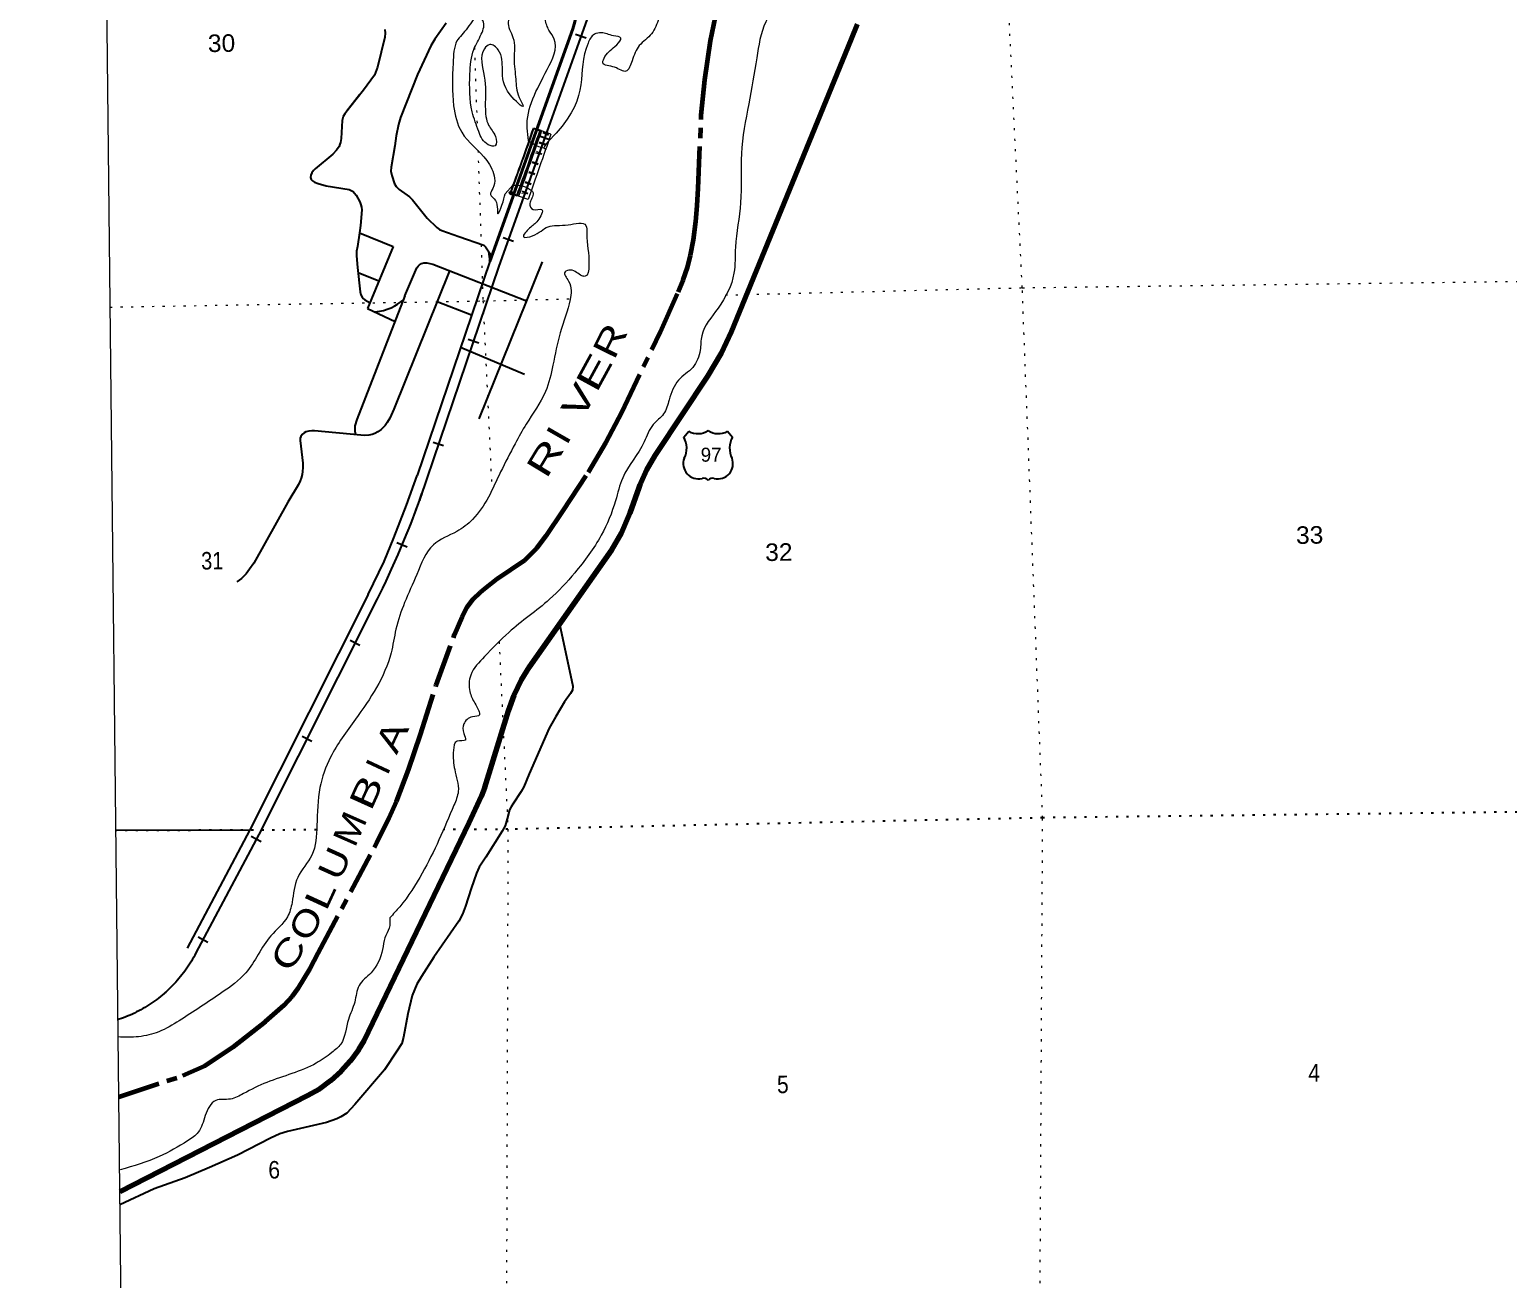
# Model space of a CAD drawing. Header units: feet. Extents: x 246606 to 497223, y 1368 to 189004.
# Drawn here: x 246606 to 261375, y 102083 to 114560 of the extents above; entities that cross this region are included whole.
import ezdxf
from ezdxf.enums import TextEntityAlignment as Align

# ---------------------------------------------------------------- set-up
doc = ezdxf.new("R2010")
doc.units = ezdxf.units.FT
doc.header["$LTSCALE"] = 70
doc.header["$PDMODE"] = 32
doc.header["$PDSIZE"] = 35
doc.linetypes.add('DOTTED', pattern=[1.5, 0.3, -1.2])
doc.linetypes.add('LONG_DASH_SHORT_DASH', pattern=[9.9, 6, -1.2, 1.5, -1.2])
for name, color, linetype, lineweight in [('11', 7, 'LONG_DASH_SHORT_DASH', 60), ('16', 7, 'Continuous', 25), ('20', 7, 'Continuous', 70), ('26', 7, 'Continuous', 40), ('29', 7, 'Continuous', 25), ('34', 7, 'Continuous', 25), ('39', 7, 'Continuous', 13), ('4', 7, 'Continuous', 13), ('6', 7, 'DOTTED', 25), ('61', 7, 'Continuous', 13), ('7', 7, 'DOTTED', 13)]:
    doc.layers.add(name, color=color, linetype=linetype, lineweight=lineweight)
doc.layers.add('41', color=7, linetype='Continuous')

msp = doc.modelspace()

# ---------------------------------------------------------------- linework, layer by layer
at = {"layer": '11'}
for points in [[(253410.66, 114446.57), (253494.73, 114848.41)], [(247499.03, 103896.13), (248137.74, 104108.78), (248358.44, 104207.9), (248640.97, 104397.95), (248964.11, 104649.74), (249150.78, 104811.99), (249234.47, 104903.09), (249288.42, 104974.94), (249409.97, 105178.96), (249491.01, 105331.75), (250075.25, 106433.29), (250201.2, 106683.58), (250273.42, 106848.42), (250394.22, 107164.31), (250511.8, 107516.1), (250669.78, 108009.04), (250852.98, 108515.07), (250929.56, 108693.29), (250979.42, 108789.87), (251039.37, 108869.58), (251112.61, 108938.68), (251170.12, 108986.59), (251280.76, 109071.82), (251554.86, 109259.31), (251674.1, 109378.79), (251767.82, 109501.39), (251937.79, 109753.74), (252191.07, 110139.74), (252369.66, 110437.34), (252524.82, 110735.53), (252910.12, 111539.99), (253088.83, 111939.16), (253137.99, 112058.8), (253180.06, 112184.11), (253212.42, 112306.45), (253241.35, 112460.05), (253264.21, 112643.45), (253277.93, 112801.12), (253288.23, 112970.85), (253319.58, 113705.92), (253353.67, 114057.73), (253410.66, 114446.57)]]:
    msp.add_lwpolyline(points, dxfattribs=at)
at = {"layer": '16'}
for p, q in [((253144.34, 110488.42), (253195.65, 110547.18)), ((253387.41, 110553.15), (253387.13, 110552.95)), ((253579.5, 110547.27), (253630.89, 110488.42))]:
    msp.add_line(p, q, dxfattribs=at)
for centre, radius, start, end in [((252951.36, 110377.79), 222.05, 332.97043, 29.75871), ((253286.73, 110704.84), 182.07, 239.97227, 303.45418), ((253488.51, 110704.34), 181.52, 236.33975, 300.08743), ((253488.5, 110704.84), 182.07, 236.54582, 236.59441), ((253823.86, 110377.79), 222.05, 150.24129, 207.02957), ((253290.55, 110222.89), 151.42, 159.09177, 283.81923), ((253484.67, 110222.89), 151.42, 256.18077, 20.90823)]:
    msp.add_arc(centre, radius, start, end, dxfattribs=at)
for centre, major_axis, start_param, end_param in [((253345.89, 110024.07), (-19.56, 51.67), 4.95877769, 6.28318531), ((253429.34, 110024.07), (19.56, 51.67), 0, 1.32637542)]:
    msp.add_ellipse(centre, major_axis=major_axis, ratio=0.929097, start_param=start_param, end_param=end_param, dxfattribs=at)
at = {"layer": '20'}
msp.add_lwpolyline([(247510.36, 102952.38), (249385.54, 103909.16), (249505.88, 103978.57), (249618.31, 104060.18), (249721.58, 104153.1), (249814.58, 104256.3), (249896.29, 104368.66), (249949.51, 104458.01), (250999.89, 106636.29), (251122.48, 106899.98), (251156.47, 106988.74), (251393.25, 107752.05), (251450.08, 107911.07), (251523.21, 108063.27), (251602.31, 108193.02), (252424.84, 109360.84), (252520.58, 109529.42), (252598.18, 109707.08), (252607.68, 109732.94), (252696.87, 109984.94), (252707.53, 110013.96), (252716.99, 110034.94), (252774.03, 110161.46), (252857.8, 110305.01), (252870.26, 110323.71), (253384.44, 111097.76), (253521.03, 111328.08), (253620.17, 111540.25), (254817.77, 114456.31), (254879.42, 114613.48)], dxfattribs=at)
at = {"layer": '26'}
for points in [[(251441.36, 112909.49), (251687.07, 113591.35), (252036.16, 114569.06), (252056.02, 114638.81), (252068.47, 114710.26), (252073.15, 114772.02), (252080.11, 114970.29), (252103.18, 115129.81), (252121.68, 115240.45), (252151.64, 115348.54), (252170.68, 115400.9), (252503.7, 116300.1), (252514.08, 116329.09), (252521.37, 116359), (252525.49, 116389.52), (252526.41, 116420.29), (252524.1, 116450.99), (252518.59, 116481.29), (252509.95, 116510.84), (252498.26, 116539.33), (252483.66, 116566.43), (252472.9, 116582.87)], [(251205.09, 112241.42), (251434.7, 112884.49), (251441.36, 112909.49)]]:
    msp.add_lwpolyline(points, dxfattribs=at)
at = {"layer": '29'}
for p, q in [((249904.62, 113908), (249773.02, 113741.09)), ((249904.22, 112527.91), (250238.81, 112391.65)), ((250238.81, 112391.65), (249984.48, 111773.26)), ((249890.34, 112134.51), (250097.65, 112048.58)), ((250802.68, 112150.91), (250246.67, 110767.96)), ((250356.91, 111898.77), (250476.42, 112179.84)), ((251728.21, 112238.25), (251097.05, 110670)), ((250356.91, 111898.77), (249876.7, 110664.47)), ((250680.15, 111842), (251023.49, 111709.27)), ((249984.48, 111773.26), (250259.38, 111643.32)), ((250913.59, 111386.28), (251551.83, 111117.52)), ((248804.04, 106563.03), (247465.2, 106557.27))]:
    msp.add_line(p, q, dxfattribs=at)
for points in [[(250770.2, 114625.33), (250656.32, 114463.58), (250615.9, 114397.41), (250483.64, 114110.67), (250314.66, 113680.57), (250292.61, 113610.71), (250268.74, 113498.6), (250255.87, 113397.49), (250219.14, 113186.12), (250218.23, 113144.77), (250226.48, 113103.4), (250254.97, 113019.78), (250271.5, 112992.21), (250299.96, 112963.7), (250402.82, 112890.18), (250433.14, 112859.87), (250579.16, 112676.96), (250676.53, 112583.24), (250702.25, 112563.02), (250726.11, 112551.97), (250895.1, 112493.15), (251144.92, 112404.92), (251161.47, 112390.24), (251181.66, 112360.81), (251224.67, 112296.25)], [(250155.93, 114561.98), (250161.47, 114525.24), (250155.93, 114484.78), (250082.45, 114183.34), (250065.04, 114130.99), (250053.07, 114106.14), (249944.18, 113954.27)], [(249944.18, 113954.27), (249802.39, 113779.94), (249758.31, 113719.29), (249741.78, 113691.73), (249730.75, 113651.28), (249721.57, 113471.15), (249712.85, 113430.27), (249708.71, 113414.17), (249699.53, 113392.12), (249674.28, 113353.99), (249637.07, 113314.92), (249460.74, 113169.71), (249442.84, 113150.88), (249427.68, 113127.44), (249417.12, 113104.01), (249414.82, 113081.48), (249420.8, 113062.66), (249433.19, 113048.4), (249452.94, 113035.09), (249491.96, 113020.83), (249570.95, 113000.61), (249798.72, 112963.85), (249821.68, 112953.76), (249839.13, 112941.79), (249853.83, 112926.19), (249870.35, 112905.03), (249905.72, 112839.34), (249918.11, 112809.45), (249922.25, 112786.96), (249925.46, 112757.99), (249914.44, 112603.59), (249904.22, 112527.91)], [(249904.22, 112527.91), (249882.3, 112391.33), (249874.95, 112347.21), (249874.03, 112330.67), (249874.03, 112298.5), (249884.14, 112181.79), (249909.85, 111941), (249917.2, 111911.59), (249930.98, 111885.86), (249941.08, 111872.99), (249956.69, 111859.21), (250009.96, 111831.64)], [(251193.38, 112343.21), (251205.09, 112241.42), (250480.04, 110105.72)], [(250476.42, 112179.84), (250488.68, 112197.21), (250504.06, 112211.22), (250523.58, 112222.02), (250545.39, 112228.68), (250562.61, 112230.29), (250578, 112229.15)], [(250578, 112229.15), (250605.78, 112223.86), (250636.61, 112215.32), (251573.68, 111849.87)], [(250053.58, 111740.2), (250106.84, 111746.64), (250143.58, 111754.91), (250191.34, 111770.53), (250218.89, 111781.56), (250256.55, 111799.94), (250283.18, 111816.48), (250340.12, 111856.92)], [(250246.67, 110767.96), (250207.64, 110677.57), (250181.47, 110633), (250159.89, 110605.88), (250119.47, 110563.61), (250086.87, 110541.1), (250057.02, 110525.01), (250031.77, 110515.36), (249995.95, 110508.01), (249954.62, 110505.25), (249917.42, 110506.63), (249452.69, 110550.74), (249426.06, 110550.74), (249397.58, 110547.07), (249366.36, 110539.71), (249351.66, 110532.36), (249331.46, 110515.82), (249316.76, 110495.6), (249311.25, 110478.14), (249311.25, 110455.16), (249336.97, 110227.24), (249337.43, 110184.5), (249335.13, 110146.36), (249330.08, 110115.58), (249320.43, 110078.35), (249310.79, 110051.24), (249292.88, 110014.02), (249189.06, 109837.41)], [(249876.7, 110664.47), (249858.18, 110601.75), (249856.35, 110578.78), (249858.18, 110549.37), (249864.95, 110511.61)], [(249990.63, 108917.45), (250149.35, 109245.25), (250246.71, 109482.37), (250373.45, 109807.71), (250480.04, 110105.72)], [(249189.06, 109837.41), (248846.99, 109230.54), (248804.74, 109168.04), (248771.67, 109123.93), (248751.47, 109101.87), (248723.92, 109076.14), (248676.16, 109041.22)], [(249990.63, 108917.45), (248806.51, 106565.14), (248180.13, 105382.33)], [(251903.49, 108622.87), (252034, 107999.03), (252032.16, 107960.43), (252011.96, 107925.51), (251953.18, 107844.63), (251865.01, 107697.59), (251798.88, 107579.95), (251600.5, 107124.1), (251546.32, 106994.52), (251519.67, 106947.64), (251435.18, 106822.65), (251417.74, 106796.01), (251402.11, 106763.83), (251380.07, 106675.61), (251358.03, 106605.76), (251328.64, 106550.62), (251166.99, 106293.28), (251099.96, 106191.28), (251071.47, 106131.53), (251020.04, 105977.13), (250961.26, 105800.67), (250931.89, 105723.49), (250895.13, 105653.63), (250645.32, 105293.36), (250522.26, 105100.37), (250478.17, 105023.17), (250430.41, 104909.21), (250388.15, 104727.23), (250344.07, 104491.95), (250325.71, 104429.47), (250277.94, 104352.26), (250153.03, 104168.45), (249855.47, 103819.22), (249776.48, 103732.84), (249717.7, 103696.07), (249675.46, 103675.85), (249572.58, 103639.08), (249183.16, 103550.85), (249107.86, 103526.97), (249014.16, 103484.68), (248683.52, 103315.57), (248404.32, 103190.58), (248161.85, 103087.65), (247853.27, 102977.37), (247507.76, 102819.56)]]:
    msp.add_lwpolyline(points, dxfattribs=at)
at = {"layer": '34'}
for p, q in [((252063.27, 114514.45), (252167.44, 114477.26)), ((251707.46, 113495.87), (251797.14, 113463.85)), ((251337.79, 112482.05), (251441.96, 112444.87)), ((250991.13, 111466.54), (251095.87, 111430.98)), ((250639.61, 110439.22), (250744.35, 110403.66)), ((250278.16, 109435.75), (250379.9, 109392.37)), ((249809.68, 108460.37), (249908.48, 108410.64)), ((249329.91, 107501.49), (249428.71, 107451.75)), ((248822.35, 106501.25), (248920.1, 106449.48)), ((248290.15, 105494.77), (248387.9, 105443))]:
    msp.add_line(p, q, dxfattribs=at)
at = {"layer": '34', "lineweight": 13}
for p, q in [((251817.3, 113514.14), (251723.06, 113547.15)), ((251588.75, 112862.29), (251493.99, 112895.49))]:
    msp.add_line(p, q, dxfattribs=at)
at = {"layer": '34'}
msp.add_lwpolyline([(253806.92, 119229.01), (251296.62, 112196.54), (250509.75, 109878.75), (250502.27, 109855.92), (250525.81, 109925.5), (250469.42, 109771.7), (250411.78, 109619.57), (250351.2, 109467.84), (250286.85, 109316.93), (250221.23, 109167.71), (250153.11, 109019.72), (250081.21, 108872.55), (250080.93, 108871.99), (248896.35, 106518.75), (248269.47, 105335.02), (248258.55, 105314.01), (248247.2, 105293.36), (248235.49, 105272.9), (248223.48, 105252.44), (248211.05, 105232.34), (248198.32, 105212.56), (248185.29, 105192.77), (248171.83, 105173.36), (248158.08, 105154.25), (248143.91, 105135.2), (248129.49, 105116.58), (248114.83, 105098.09), (248099.69, 105079.84), (248084.32, 105062.01), (248068.59, 105044.37), (248052.67, 105026.98), (248036.27, 105009.83), (248019.76, 104993.05), (248002.76, 104976.52), (247985.65, 104960.34), (247968.17, 104944.36), (247950.46, 104928.8), (247932.45, 104913.55), (247914.26, 104898.53), (247895.64, 104883.89), (247876.85, 104869.49), (247857.83, 104855.52), (247838.62, 104841.8), (247819.05, 104828.56), (247799.31, 104815.56), (247779.44, 104802.93), (247759.28, 104790.6), (247738.89, 104778.69), (247718.18, 104767.11), (247697.48, 104755.81), (247676.43, 104745.01), (247655.26, 104734.57), (247633.91, 104724.37), (247612.5, 104714.66), (247590.68, 104705.32), (247568.85, 104696.28), (247546.85, 104687.78), (247524.8, 104679.47), (247502.38, 104671.65), (247489.77, 104666.6)], dxfattribs=at)
at = {"layer": '34', "lineweight": 13}
for points in [[(253805.89, 119229.39), (251295.58, 112196.9), (250574.73, 110073.57)], [(250079.95, 108872.49), (248895.37, 106519.25), (248268.5, 105335.53)]]:
    msp.add_lwpolyline(points, dxfattribs=at)
for centre, radius, start, end in [((778096.66, -71262.08), 557875.01, 160.6539, 160.72478), ((778069, -71251.99), 557745.01, 160.6539, 160.72478), ((241695.67, 113028.8), 9357.95, 333.63496, 341.59468), ((247065.03, 105952.58), 1352.44, 288.27964, 332.85461)]:
    msp.add_arc(centre, radius, start, end, dxfattribs=at)
at = {"layer": '34', "linetype": 'DOTTED', "lineweight": 100}
msp.add_arc((778082.61, -71256.38), 557812.24, 160.6539, 160.72478, dxfattribs=at)
at = {"layer": '39'}
msp.add_line((251359.33, 112920.21), (251434.72, 113006.62), dxfattribs=at)
for points in [[(254053.94, 117329.56), (254015.55, 117307.51), (253926.41, 117197.35), (253790.87, 116945.31), (253648.87, 116723.45), (253539.21, 116493.96), (253377.6, 116233.5), (253264.21, 115981.77), (253166.02, 115504.26), (253088.77, 115408.38), (253032.49, 115399.54), (252972.78, 115346.27), (253002.09, 115265.96), (253044.32, 115125.3), (252963.05, 114882.07), (252893.42, 114671.29), (252822.99, 114519), (252699.72, 114400.3), (252627.28, 114247.99), (252566.25, 114144.26), (252452.9, 114183.07), (252335.41, 114229.89), (252356.73, 114290.71), (252473.96, 114409.33), (252515.37, 114474.46), (252442.53, 114497.68), (252319.22, 114528.28), (252250.93, 114513.23), (252187.67, 114425.61), (251867.64, 113525.41), (251768.93, 113369.92), (251773.28, 113370.15)], [(254448.34, 116461.25), (254442.22, 116459.85), (254333.1, 116337.31), (254255.57, 116261.6), (254228.18, 116202.71), (254329.81, 116137.51), (254375.2, 116059.44), (254336.83, 115919.7), (254349.69, 115863.38), (254408.69, 115821.81), (254361.43, 115742.48), (254389.47, 115607.68), (254446.57, 115558.02), (254463.87, 115471.49), (254497.35, 115381.15), (254480.16, 115312.32), (254363.18, 115175.54), (254301.44, 115124.26), (254240.79, 115139.57), (254202.96, 115106.78), (254164.26, 114991.24), (253963.64, 114637.44), (253873.91, 114277.07), (253793.6, 113817.97), (253719.85, 113320.62), (253712.5, 112830.22), (253660.19, 112385.62), (253645.61, 112127.16), (253487.26, 111775.95), (253323.83, 111501.34), (253307.7, 111355.85), (253233.49, 111185.35), (253092.2, 111058.34), (252998.21, 110861.34), (252941.74, 110719.34), (252838.42, 110615.03), (252748.15, 110440.28), (252533.51, 110080.23), (252462.09, 109853.28), (252319.77, 109508.34), (252054.97, 109133.48), (251802.78, 108867.75), (251396.34, 108537.37), (251153.88, 108295.98), (251015.41, 108110.49), (251005.57, 107946.93), (251055.53, 107830.58), (251094.88, 107752.43), (251101.45, 107714.18), (251033.24, 107693.08), (250945.56, 107623.28), (250946.86, 107528.47), (250961.88, 107462.09), (250879.44, 107450.88), (250842.41, 107359.58), (250855.15, 107166.06), (250890.37, 106948.63), (250847.95, 106810.85), (250530.91, 106132.63), (250305.87, 105796.65), (250206.66, 105686.35)], [(251593.87, 113448.17), (251578.83, 113576.27), (251779.64, 114161.21), (251849.48, 114465.53), (251797.06, 114555.47), (251759.28, 114665.93), (251709.36, 114780.26), (251665.24, 114765.53), (251612.62, 114782.98), (251599.23, 114877.62), (251596.34, 115087.42), (251545.17, 115292.53), (251520.14, 115354.73), (251484.52, 115307.84), (251519.31, 115122.69), (251506.33, 114894.52), (251453.89, 114752.57), (251389, 114636.68), (251437.46, 114481.98), (251448.46, 114268.25), (251465.36, 114064.7), (251500.11, 113881.56), (251538.92, 113795.78), (251409.09, 113908.57), (251331.06, 114161.74), (251290.1, 114356.89), (251204.76, 114410.21), (251152.94, 114369.15), (251150.67, 114094.71), (251160.91, 113790.18), (251193.67, 113605.01), (251261.72, 113490.93), (251260.96, 113400.12), (251190.32, 113409.25), (251095.84, 113541.13), (251030.67, 113737.97), (251007.36, 114114.96), (251046.27, 114361.64), (251120.73, 114513.98), (251134.96, 114651.37), (251100.24, 114685.2), (250982.88, 114576.67), (250877.9, 114446.11), (250838.62, 114225.65), (250844.51, 113797.98), (250924.68, 113534.76), (251176.37, 113251.68), (251253.34, 113075.17), (251236.63, 112972.04), (251211.27, 112911.17), (251262.43, 112853.35), (251286.99, 112718.16), (251326.9, 112805.47), (251359.33, 112920.21)], [(251769.91, 113369.89), (251672.41, 113397.3), (251593.87, 113448.17)], [(251434.72, 113006.62), (251539.41, 112997.03), (251621.88, 112953.44)], [(251621.88, 112953.44), (251626.23, 112950.15), (251613.57, 112847.27), (251604.36, 112822.26), (251638.41, 112761.62), (251725.02, 112762.8), (251686.26, 112651.3), (251602.69, 112575.51), (251543.43, 112489.96), (251631.95, 112499.24), (251787.83, 112590.14), (251989.03, 112609.02), (252166.4, 112603.37), (252175.54, 112524.8), (252196.09, 112202.25), (252157.28, 112094.79), (252126.98, 112100.43), (252013.38, 112157.4), (251957.23, 112138.47), (251992.75, 112046.14), (252009.37, 111862.76), (251909.18, 111530.5), (251837.08, 111206.69), (251762.14, 110943.37), (251569.18, 110617.92), (251459.05, 110422.72), (251313.86, 110140.29), (251034.3, 109666.37), (250874.8, 109545.15), (250642.93, 109412.87), (250475.77, 109116.01), (250354.72, 108835.92), (250267.72, 108570.43), (250218.62, 108331.67), (249863.09, 107669.07), (249614.46, 107290.4), (249507.84, 106986.3), (249478.79, 106608.6), (249426.47, 106311.29), (249286.49, 106089.46), (249229.5, 105838.49), (249183.13, 105694.6), (249018.5, 105506.74), (248767.75, 105136.11), (248528.71, 104939.16), (248101.47, 104656.92), (247897.49, 104547.2), (247696.7, 104498.06), (247489.41, 104494.98)], [(250206.66, 105686.35), (250200.02, 105583.36), (250157.04, 105485.92), (250134.45, 105370.61), (250018.8, 105137), (249899.69, 105008.27), (249855.61, 104844.24), (249793.55, 104669.87), (249716.34, 104424.68), (249626.86, 104338.72), (249471.17, 104233.7), (248978.22, 104041.36), (248744.06, 103929.22), (248613.86, 103874.99), (248466.98, 103860.88), (248362.28, 103710.15), (248292.05, 103543.74), (248186.46, 103457.56), (247902.55, 103300.36), (247511.35, 103166.34)]]:
    msp.add_spline(points, degree=3, dxfattribs=at)
at = {"layer": '4'}
msp.add_lwpolyline([(246606.45, 184933.96), (277430.77, 185294.38), (308254.57, 185697.19), (339077.78, 186142.4), (369900.35, 186630.01), (400722.22, 187160.02), (431543.33, 187732.43), (462363.63, 188347.22), (493183.04, 189004.41), (497222.97, 5471.78), (466151.09, 4809.2), (435078.34, 4189.37), (404004.75, 3612.28), (372930.4, 3077.93), (341855.35, 2586.32), (310779.64, 2137.47), (279703.36, 1731.35), (248626.54, 1367.98)], close=True, dxfattribs=at)
at = {"layer": '6'}
msp.add_line((249473.28, 106563.8), (247465.2, 106557.27), dxfattribs=at)
msp.add_lwpolyline([(278400.04, 107003.42), (278004.15, 106995.04), (272622.3, 106911.66), (267331.07, 106831.53), (261999.58, 106748.84), (256730.28, 106685.15), (251387.14, 106570.02), (250744.41, 106567.94)], dxfattribs=at)
at = {"layer": '61'}
for p, q in [((251642.3, 113578.5), (251714.61, 113553.66)), ((251646.57, 113568.57), (251704.94, 113548.52)), ((251478.71, 112896.8), (251407.17, 112923.16)), ((251474.75, 112906.78), (251416.87, 112928.1))]:
    msp.add_line(p, q, dxfattribs=at)
for centre, radius, start, end in [((228716.63, 121430.93), 24232.44, 339.44448, 341.09213), ((228716.63, 121430.93), 24240.44, 339.46555, 341.07386), ((228719.5, 121430.93), 24299.44, 339.46396, 341.07158), ((228719.5, 121430.93), 24307.44, 339.44448, 341.09213)]:
    msp.add_arc(centre, radius, start, end, dxfattribs=at)
msp.add_point((251416.87, 112928.1), dxfattribs=at)
at = {"layer": '7'}
msp.add_line((251052.94, 114381.79), (251079.66, 113578.88), dxfattribs=at)
for points in [[(256744.76, 93218.65), (256672.1, 96121.88), (256702.16, 101406.56), (256730.28, 106685.15), (256526.48, 111980.77), (256268, 117297.83), (256237.68, 120105.15)], [(251087.13, 113354.32), (251137.24, 111848.87), (251226.08, 109972.17)], [(253559.09, 111908.15), (256526.48, 111980.77), (261908.52, 112050.03), (267210.3, 112096), (272609.42, 112242.16), (277945.11, 112312.8), (278334.28, 112315.55)], [(247411.56, 111787.86), (251137.24, 111848.87), (252010.73, 111870.25)], [(251298.39, 108444.77), (251387.14, 106570.02), (251370.72, 101319.83), (251362.21, 96079.84), (251393.62, 93158.24)]]:
    msp.add_lwpolyline(points, dxfattribs=at)

# ---------------------------------------------------------------- texts
at = {"layer": '16'}
msp.add_text('97', height=140, dxfattribs=at).set_placement((253417.3, 110242.64), align=Align.CENTER)
at = {"layer": '41'}
for s, rotation, width, p in [('R', 63.713, 1.35, (252447.29, 111250.02)), ('E', 61.335, 1.6, (252270.91, 110920.19)), ('V', 60.137, 1.45, (252122.32, 110648.51)), ('I', 60.137, 1.25, (251972.27, 110396.18)), ('R', 58.767, 1.5, (251770.6, 110062.19)), ('A', 64.803, 1.35, (250274.84, 107306.89)), ('I', 64.988, 1.1, (250180.35, 107097.57)), ('B', 65.736, 1.45, (250018.24, 106742.7)), ('M', 66.185, 1.15, (249857.52, 106378.56)), ('U', 65.721, 1.25, (249705.69, 106040.63)), ('L', 65.369, 1.4, (249570.18, 105742.89)), ('O', 60.516, 1.25, (249396.01, 105429.44)), ('C', 57.872, 1.4, (249207, 105124.65))]:
    msp.add_text(s, height=250, rotation=rotation, dxfattribs=dict(at, width=width)).set_placement(p)
at = {"layer": '7'}
for s, width, p in [('30', 1.05, (248389.45, 114335.22)), ('33', 1.05, (259263.26, 109421.3)), ('31', 0.85, (248322.51, 109164.74)), ('32', 1.05, (253958.88, 109250.17)), ('4', 0.9, (259386.12, 104049.02)), ('5', 0.9, (254076.63, 103933.24)), ('6', 0.9, (248993.17, 103080.11))]:
    msp.add_text(s, height=175, rotation=0.78, dxfattribs=dict(at, width=width)).set_placement(p)

doc.saveas('drawing.dxf')
